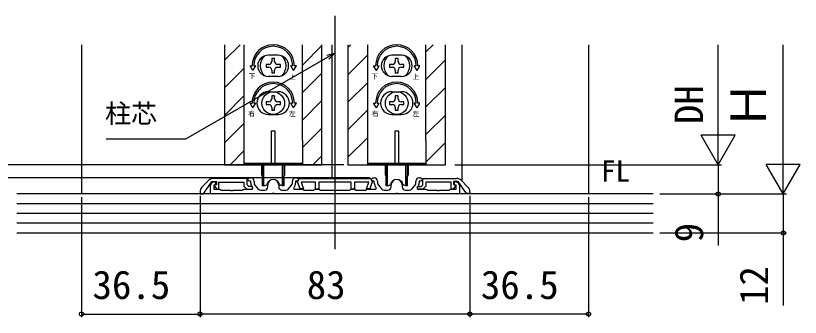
# Model space of a CAD drawing. Units: millimetres, scale not verified. Extents: x -525 to 525, y -783 to 779.
# Drawn here: x 33.1 to 274.5, y 377.9 to 470.8 of the extents above; entities that cross this region are included whole.
import ezdxf
from ezdxf.enums import TextEntityAlignment as Align

# ---------------------------------------------------------------- set-up
doc = ezdxf.new("R2010")
doc.units = ezdxf.units.MM
doc.header["$LTSCALE"] = 4
for name, color, linetype in [('0-2_USER1', 3, 'Continuous'), ('0-3_YKK_11', 7, 'Continuous'), ('0-5_YKK_12', 2, 'Continuous'), ('0-6_YKK_13', 4, 'Continuous'), ('0-8_YKK_D', 6, 'Continuous'), ('0-A_YSS_K', 3, 'Continuous')]:
    doc.layers.add(name, color=color, linetype=linetype)
doc.styles.add('ＭＳ ゴシック', font='')
doc.styles.get('ＭＳ ゴシック').set_extended_font_data('MS Gothic')

msp = doc.modelspace()

# ---------------------------------------------------------------- linework, layer by layer
at = {"layer": '0-3_YKK_11'}
for p, q in [((92.575, 420.113), (90.446, 417.984)), ((104.36, 420.698), (93.989, 420.698)), ((158.36, 420.7), (168.732, 420.7)), ((170.146, 420.114), (172.274, 417.986)), ((106.46, 419.898), (106.46, 419.279)), ((106.713, 418.614), (107.762, 417.434)), ((110.66, 418.098), (110.66, 418.698)), ((114.06, 418.698), (114.06, 418.098)), ((116.959, 417.434), (118.008, 418.614)), ((118.26, 419.279), (118.26, 419.898)), ((144.46, 419.898), (144.46, 419.279)), ((144.713, 418.614), (145.762, 417.434)), ((148.66, 418.098), (148.66, 418.698)), ((152.06, 418.698), (152.06, 418.098)), ((154.959, 417.434), (156.008, 418.614)), ((156.26, 419.279), (156.26, 419.898)), ((108.509, 417.098), (109.66, 417.098)), ((115.06, 417.098), (116.211, 417.098)), ((146.509, 417.098), (147.66, 417.098)), ((153.06, 417.098), (154.211, 417.098))]:
    msp.add_line(p, q, dxfattribs=at)
for points in [[(89.86, 416.57), (89.86, 415.998), (90.86, 415.998), (93.46, 419.698), (94.86, 419.698), (94.86, 418.79), (94.192, 418.547), (94.997, 417.398), (95.66, 417.398), (95.66, 419.498), (103.36, 419.498), (103.36, 418.315), (104.277, 417.398), (105.96, 417.398), (105.96, 418.198), (104.892, 418.198), (104.36, 418.73), (104.36, 420.698)], [(105.46, 419.279), (105.46, 419.898), (104.96, 419.898), (104.46, 420.398), (104.96, 420.898), (105.46, 420.898)], [(119.26, 420.898), (119.76, 420.898), (120.26, 420.398), (119.76, 419.898), (119.26, 419.898), (119.26, 419.279)], [(143.46, 419.279), (143.46, 419.898), (142.96, 419.898), (142.46, 420.398), (142.96, 420.898), (143.46, 420.898)], [(172.86, 416.571), (172.86, 416), (171.86, 416), (169.26, 419.7), (167.86, 419.7), (167.86, 418.792), (168.528, 418.549), (167.724, 417.4), (167.06, 417.4), (167.06, 419.5), (159.36, 419.5), (159.36, 418.317), (158.443, 417.4), (156.76, 417.4), (156.76, 418.2), (157.829, 418.2), (158.36, 418.731), (158.36, 420.7)], [(157.26, 420.898), (157.76, 420.898), (158.26, 420.398), (157.76, 419.898), (157.26, 419.898), (157.26, 419.279)], [(149.902, 415.898), (112.819, 415.898), (112.635, 416.018), (112.085, 416.018), (111.902, 415.898), (93.06, 415.898), (93.06, 418.5)], [(93.784, 419.534), (94.403, 419.759), (94.745, 418.819), (94.06, 418.57), (94.06, 417.398), (95.76, 417.398), (96.02, 417.248), (96.28, 417.098), (99.102, 417.098), (99.285, 416.978), (99.835, 416.978), (100.019, 417.098), (102.841, 417.098), (103.101, 417.248), (103.36, 417.398), (105.953, 417.398), (106.122, 417.774), (105.966, 417.95)], [(118.755, 417.95), (118.599, 417.774), (118.768, 417.398), (121.36, 417.398), (121.62, 417.248), (121.88, 417.098), (124.841, 417.098), (125.101, 417.248), (125.36, 417.398), (126.36, 417.398), (126.62, 417.248), (126.88, 417.098), (130.902, 417.098), (131.085, 416.978), (131.635, 416.978), (131.819, 417.098), (135.841, 417.098), (136.101, 417.248), (136.36, 417.398), (137.36, 417.398), (137.62, 417.248), (137.88, 417.098), (140.841, 417.098), (141.101, 417.248), (141.36, 417.398), (143.953, 417.398), (144.122, 417.774), (143.966, 417.95)], [(169.66, 418.5), (169.66, 415.898), (150.819, 415.898), (150.635, 416.018), (150.085, 416.018), (149.902, 415.898)], [(156.755, 417.95), (156.599, 417.774), (156.768, 417.398), (159.36, 417.398), (159.62, 417.248), (159.88, 417.098), (162.702, 417.098), (162.885, 416.978), (163.435, 416.978), (163.619, 417.098), (166.441, 417.098), (166.701, 417.248), (166.96, 417.398), (168.66, 417.398), (168.66, 418.57), (167.976, 418.819), (168.318, 419.759), (168.937, 419.534)]]:
    msp.add_lwpolyline(points, dxfattribs=at)
msp.add_lwpolyline([(120.56, 420.698), (142.16, 420.698), (142.46, 420.396), (142.71, 419.958), (142.842, 419.596), (142.079, 417.498), (141.015, 417.498), (141.743, 419.498), (137.36, 419.498), (137.36, 417.398), (136.36, 417.398), (136.36, 419.498), (126.36, 419.498), (126.36, 417.398), (125.36, 417.398), (125.36, 419.498), (120.978, 419.498), (121.706, 417.498), (120.642, 417.498), (119.878, 419.596), (120.01, 419.958), (120.26, 420.396)], close=True, dxfattribs=at)
for centre, radius, start, end in [((93.989, 418.698), 2, 90, 135), ((105.46, 419.898), 1, 0, 90), ((112.36, 418.698), 1.7, 0, 180), ((119.26, 419.898), 1, 90, 180), ((143.46, 419.898), 1, 0, 90), ((150.36, 418.698), 1.7, 0, 180), ((157.26, 419.898), 1, 90, 180), ((168.732, 418.7), 2, 45.00001, 90), ((91.86, 416.57), 2, 135, 180), ((94.16, 418.5), 1.1, 110, 180), ((107.46, 419.279), 2, 180, 221.63354), ((107.46, 419.279), 1, 180, 221.63354), ((109.66, 418.098), 1, 270, 0), ((115.06, 418.098), 1, 180, 270), ((117.26, 419.279), 1, 318.36646, 360), ((117.26, 419.279), 2, 318.36646, 360), ((145.46, 419.279), 2, 180, 221.63354), ((145.46, 419.279), 1, 180, 221.63354), ((147.66, 418.098), 1, 270, 360), ((153.06, 418.098), 1, 180, 270), ((155.26, 419.279), 1, 318.36646, 360), ((155.26, 419.279), 2, 318.36646, 360), ((168.56, 418.5), 1.1, 360, 70), ((170.86, 416.571), 2, 360, 44.99999), ((108.509, 418.098), 1, 221.63354, 270), ((116.211, 418.098), 1, 270, 318.36646), ((146.509, 418.098), 1, 221.63354, 270), ((154.211, 418.098), 1, 270, 318.36646)]:
    msp.add_arc(centre, radius, start, end, dxfattribs=at)
at = {"layer": '0-5_YKK_12'}
for p, q in [((131.36, 470.84), (131.36, 398.898)), ((53.36, 461.898), (53.36, 415.898)), ((97.36, 457.089), (102.17, 461.898)), ((97.36, 461.885), (97.36, 424.898)), ((121.36, 455.633), (127.36, 461.633)), ((130.36, 461.885), (130.36, 420.698)), ((135.36, 461.147), (136.111, 461.898)), ((135.36, 461.885), (135.36, 424.898)), ((159.36, 459.692), (161.567, 461.898)), ((170.36, 461.885), (170.36, 419.9)), ((209.36, 461.885), (209.36, 415.898)), ((135.36, 452.662), (141.36, 458.662)), ((159.36, 451.206), (165.36, 457.206)), ((97.36, 448.603), (103.36, 454.603)), ((121.36, 447.147), (127.36, 453.147)), ((135.36, 444.177), (141.36, 450.177)), ((159.36, 442.721), (165.36, 448.721)), ((97.36, 440.118), (103.36, 446.118)), ((121.36, 438.662), (127.36, 444.662)), ((135.36, 435.692), (141.36, 441.692)), ((159.36, 434.236), (165.36, 440.236)), ((97.36, 431.633), (103.36, 437.633)), ((121.36, 430.177), (127.36, 436.177)), ((135.36, 427.206), (141.36, 433.206)), ((159.36, 425.75), (165.36, 431.75)), ((99.111, 424.898), (103.36, 429.147)), ((124.567, 424.898), (127.36, 427.692))]:
    msp.add_line(p, q, dxfattribs=at)
for points in [[(97.36, 424.898), (127.36, 424.898), (127.36, 461.885)], [(135.36, 424.898), (165.36, 424.898), (165.36, 461.885)]]:
    msp.add_lwpolyline(points, dxfattribs=at)
at = {"layer": '0-6_YKK_13'}
for p, q in [((103.36, 461.898), (103.36, 432.398)), ((121.36, 432.398), (121.36, 461.898)), ((141.36, 461.898), (141.36, 432.398)), ((159.36, 432.398), (159.36, 461.898)), ((113.86, 458.648), (110.86, 458.648)), ((111.92, 457.598), (111.92, 456.718)), ((112.8, 457.598), (111.92, 457.598)), ((112.8, 456.718), (112.8, 457.598)), ((151.86, 458.648), (148.86, 458.648)), ((149.92, 457.598), (149.92, 456.718)), ((150.8, 457.598), (149.92, 457.598)), ((150.8, 456.718), (150.8, 457.598)), ((105.244, 455.398), (105.86, 455.398)), ((106.11, 453.898), (105.244, 455.398)), ((106.11, 453.898), (106.976, 455.398)), ((106.36, 455.398), (106.976, 455.398)), ((111.04, 455.838), (110.16, 455.838)), ((110.16, 455.838), (110.16, 454.958)), ((110.16, 454.958), (111.04, 454.958)), ((111.92, 454.078), (111.92, 453.198)), ((112.8, 453.198), (112.8, 454.078)), ((114.56, 455.838), (113.68, 455.838)), ((113.68, 454.958), (114.56, 454.958)), ((114.56, 454.958), (114.56, 455.838)), ((118.36, 455.398), (117.744, 455.398)), ((118.61, 453.898), (117.744, 455.398)), ((143.244, 455.398), (143.86, 455.398)), ((144.11, 453.898), (143.244, 455.398)), ((144.11, 453.898), (144.976, 455.398)), ((144.36, 455.398), (144.976, 455.398)), ((149.04, 455.838), (148.16, 455.838)), ((148.16, 455.838), (148.16, 454.958)), ((148.16, 454.958), (149.04, 454.958)), ((149.92, 454.078), (149.92, 453.198)), ((150.8, 453.198), (150.8, 454.078)), ((152.56, 455.838), (151.68, 455.838)), ((151.68, 454.958), (152.56, 454.958)), ((152.56, 454.958), (152.56, 455.838)), ((156.36, 455.398), (155.744, 455.398)), ((156.61, 453.898), (155.744, 455.398)), ((113.86, 452.148), (110.86, 452.148)), ((111.92, 453.198), (112.8, 453.198)), ((151.86, 452.148), (148.86, 452.148)), ((149.92, 453.198), (150.8, 453.198)), ((110.86, 447.398), (113.86, 447.398)), ((148.86, 447.398), (151.86, 447.398)), ((111.04, 444.338), (110.16, 444.338)), ((110.16, 444.338), (110.16, 443.458)), ((111.92, 446.098), (111.92, 445.218)), ((112.8, 446.098), (111.92, 446.098)), ((112.8, 445.218), (112.8, 446.098)), ((114.56, 444.338), (113.68, 444.338)), ((114.56, 443.458), (114.56, 444.338)), ((149.04, 444.338), (148.16, 444.338)), ((148.16, 444.338), (148.16, 443.458)), ((149.92, 446.098), (149.92, 445.218)), ((150.8, 446.098), (149.92, 446.098)), ((150.8, 445.218), (150.8, 446.098)), ((152.56, 444.338), (151.68, 444.338)), ((152.56, 443.458), (152.56, 444.338)), ((105.244, 443.898), (105.86, 443.898)), ((106.11, 442.398), (105.244, 443.898)), ((106.11, 442.398), (106.976, 443.898)), ((106.36, 443.898), (106.976, 443.898)), ((110.16, 443.458), (111.04, 443.458)), ((111.92, 442.578), (111.92, 441.698)), ((112.8, 441.698), (112.8, 442.578)), ((113.68, 443.458), (114.56, 443.458)), ((118.61, 442.398), (117.744, 443.898)), ((118.36, 443.898), (117.744, 443.898)), ((118.61, 442.398), (119.476, 443.898)), ((119.476, 443.898), (118.86, 443.898)), ((143.244, 443.898), (143.86, 443.898)), ((144.11, 442.398), (143.244, 443.898)), ((144.11, 442.398), (144.976, 443.898)), ((144.36, 443.898), (144.976, 443.898)), ((148.16, 443.458), (149.04, 443.458)), ((149.92, 442.578), (149.92, 441.698)), ((150.8, 441.698), (150.8, 442.578)), ((151.68, 443.458), (152.56, 443.458)), ((156.61, 442.398), (155.744, 443.898)), ((156.36, 443.898), (155.744, 443.898)), ((156.61, 442.398), (157.476, 443.898)), ((157.476, 443.898), (156.86, 443.898)), ((110.86, 440.398), (113.86, 440.398)), ((111.92, 441.698), (112.8, 441.698)), ((148.86, 440.398), (151.86, 440.398)), ((149.92, 441.698), (150.8, 441.698)), ((111.86, 435.398), (112.86, 435.398)), ((111.86, 425.198), (111.86, 435.398)), ((112.86, 435.398), (112.86, 425.198)), ((149.86, 435.398), (150.86, 435.398)), ((149.86, 425.198), (149.86, 435.398)), ((150.86, 435.398), (150.86, 425.198)), ((103.36, 432.398), (103.36, 424.898)), ((141.36, 432.398), (141.36, 424.898)), ((103.36, 425.398), (121.36, 425.398)), ((108.86, 421.65), (108.86, 424.898)), ((109.11, 418.398), (109.11, 424.898)), ((109.51, 418.398), (109.51, 424.898)), ((112.86, 425.198), (111.86, 425.198)), ((115.21, 418.398), (115.21, 424.898)), ((115.86, 424.898), (115.86, 421.65)), ((141.36, 425.398), (159.36, 425.398)), ((146.86, 421.65), (146.86, 424.898)), ((147.11, 418.398), (147.11, 424.898)), ((147.51, 418.398), (147.51, 424.898)), ((150.86, 425.198), (149.86, 425.198)), ((153.21, 418.398), (153.21, 424.898)), ((153.86, 424.898), (153.86, 421.65)), ((109.108, 421.355), (109.11, 421.354)), ((109.11, 421.398), (109.11, 418.398)), ((115.61, 418.398), (115.61, 421.398)), ((115.61, 421.354), (115.612, 421.355)), ((147.108, 421.355), (147.11, 421.354)), ((147.11, 421.398), (147.11, 418.398)), ((153.61, 418.398), (153.61, 421.398)), ((153.61, 421.354), (153.612, 421.355)), ((109.51, 418.398), (109.11, 418.398)), ((109.51, 418.398), (110.129, 418.624)), ((115.21, 418.398), (114.59, 418.624)), ((147.51, 418.398), (147.11, 418.398)), ((147.51, 418.398), (148.129, 418.624)), ((153.21, 418.398), (152.59, 418.624))]:
    msp.add_line(p, q, dxfattribs=at)
for points in [[(118.61, 453.898), (119.476, 455.398), (118.86, 455.398)], [(156.61, 453.898), (157.476, 455.398), (156.86, 455.398)], [(121.36, 432.398), (121.36, 424.898), (103.36, 424.898)], [(159.36, 432.398), (159.36, 424.898), (141.36, 424.898)], [(115.61, 424.898), (115.61, 418.398), (115.21, 418.398)], [(153.61, 424.898), (153.61, 418.398), (153.21, 418.398)]]:
    msp.add_lwpolyline(points, dxfattribs=at)
for centre in [(112.36, 443.898), (150.36, 443.898)]:
    msp.add_circle(centre, 3.5, dxfattribs=at)
for centre, radius, start, end in [((112.36, 455.398), 6.5, 0, 180), ((112.36, 455.398), 6, 0, 180), ((150.36, 455.398), 6.5, 0, 180), ((150.36, 455.398), 6, 0, 180), ((110.86, 455.398), 3.25, 90, 270), ((112.36, 455.398), 4, 129.83844, 230.16156), ((111.04, 456.718), 0.88, 270, 0), ((113.68, 456.718), 0.88, 180, 270), ((113.86, 455.398), 3.25, 270, 90), ((112.36, 455.398), 4, 309.83844, 50.16156), ((148.86, 455.398), 3.25, 90, 270), ((150.36, 455.398), 4, 129.83844, 230.16156), ((149.04, 456.718), 0.88, 270, 0), ((151.68, 456.718), 0.88, 180, 270), ((151.86, 455.398), 3.25, 270, 90), ((150.36, 455.398), 4, 309.83844, 50.16156), ((111.04, 454.078), 0.88, 0, 90), ((113.68, 454.078), 0.88, 90, 180), ((149.04, 454.078), 0.88, 0, 90), ((151.68, 454.078), 0.88, 90, 180), ((112.36, 443.898), 6.5, 0, 180), ((112.36, 443.898), 6, 0, 180), ((150.36, 443.898), 6.5, 0, 180), ((150.36, 443.898), 6, 0, 180), ((110.86, 443.898), 3.5, 90, 270), ((113.86, 443.898), 3.5, 270, 90), ((148.86, 443.898), 3.5, 90, 270), ((151.86, 443.898), 3.5, 270, 90), ((111.04, 445.218), 0.88, 270, 0), ((113.68, 445.218), 0.88, 180, 270), ((149.04, 445.218), 0.88, 270, 0), ((151.68, 445.218), 0.88, 180, 270), ((111.04, 442.578), 0.88, 0, 90), ((113.68, 442.578), 0.88, 90, 180), ((149.04, 442.578), 0.88, 0, 90), ((151.68, 442.578), 0.88, 90, 180), ((109.16, 421.65), 0.3, 180, 260), ((112.36, 418.398), 2, 16.15012, 163.84988), ((115.56, 421.65), 0.3, 280, 0), ((147.16, 421.65), 0.3, 180, 260), ((150.36, 418.398), 2, 16.15012, 163.84988), ((153.56, 421.65), 0.3, 280, 0), ((109.958, 419.094), 0.5, 290, 343.84988), ((114.761, 419.094), 0.5, 196.15012, 250), ((147.958, 419.094), 0.5, 290, 343.84988), ((152.761, 419.094), 0.5, 196.15012, 250)]:
    msp.add_arc(centre, radius, start, end, dxfattribs=at)
at = {"layer": '0-8_YKK_D'}
for p, q in [((249.281, 435.398), (249.281, 461.898)), ((269.281, 426.398), (269.281, 461.898)), ((249.281, 424.898), (249.281, 443.085)), ((249.281, 424.898), (244.031, 433.992)), ((254.531, 433.992), (244.031, 433.992)), ((249.281, 424.898), (254.531, 433.992)), ((269.281, 415.898), (269.281, 434.085)), ((134.118, 424.898), (12.439, 424.898)), ((168.231, 424.898), (250.281, 424.898)), ((213.232, 424.898), (250.281, 424.898)), ((269.281, 415.898), (264.031, 424.992)), ((274.531, 424.992), (264.031, 424.992)), ((269.281, 415.898), (274.531, 424.992)), ((142.218, 420.898), (12.439, 420.898)), ((142.218, 420.898), (12.439, 420.898)), ((89.86, 415.298), (89.86, 377.898)), ((89.86, 415.298), (89.86, 377.898)), ((172.86, 415.3), (172.86, 377.898)), ((172.86, 415.3), (172.86, 377.898)), ((231.281, 415.898), (270.281, 415.898)), ((231.281, 415.898), (270.281, 415.898)), ((231.281, 415.898), (250.281, 415.898)), ((53.36, 414.898), (53.36, 377.898)), ((209.36, 414.898), (209.36, 377.898)), ((231.281, 403.898), (270.281, 403.898)), ((53.36, 378.898), (89.86, 378.898)), ((172.86, 378.898), (89.86, 378.898)), ((209.36, 378.898), (172.86, 378.898))]:
    msp.add_line(p, q, dxfattribs=at)
for points in [[(131.36, 459.335), (129.152, 458.06), (85.367, 432.78), (60.975, 432.78)], [(128.81, 458.651), (131.36, 459.335), (129.494, 457.468)], [(249.281, 424.898), (249.281, 415.898), (249.281, 399.98)], [(269.281, 415.898), (269.281, 403.898), (269.281, 381.539)]]:
    msp.add_lwpolyline(points, dxfattribs=at)
for centre in [(249.281, 415.898), (269.281, 403.898), (53.36, 378.898), (89.86, 378.898), (89.86, 378.898), (172.86, 378.898), (172.86, 378.898), (209.36, 378.898)]:
    msp.add_circle(centre, 0.637, dxfattribs=at)
at = {"layer": '0-A_YSS_K'}
for p, q in [((229.281, 415.898), (33.439, 415.898)), ((229.281, 412.898), (33.439, 412.898)), ((229.281, 409.898), (33.439, 409.898)), ((229.281, 406.898), (33.439, 406.898)), ((33.439, 403.898), (229.281, 403.898))]:
    msp.add_line(p, q, dxfattribs=at)

# ---------------------------------------------------------------- texts
at = {"layer": '0-2_USER1', "style": 'ＭＳ ゴシック'}
msp.add_text('FL', height=6.598, dxfattribs=at).set_placement((213.209, 417.718), align=Align.BOTTOM_LEFT)
at = {"layer": '0-6_YKK_13', "style": 'ＭＳ ゴシック'}
for s, p in [('下', (104.839, 451.026)), ('上', (117.243, 450.836)), ('下', (142.57, 450.995)), ('上', (155.243, 450.836)), ('右', (104.672, 439.472)), ('左', (117.22, 439.438)), ('右', (142.672, 439.472)), ('左', (155.22, 439.438))]:
    msp.add_text(s, height=1.466, dxfattribs=at).set_placement(p, align=Align.BOTTOM_LEFT)
at = {"layer": '0-8_YKK_D', "style": 'ＭＳ ゴシック'}
for s, height, p in [('DH', 8.798, (247.281, 437.432)), ('Ｈ', 11, (267.281, 435.796)), ('9', 8.798, (247.281, 401.026)), ('12', 8.798, (267.281, 381.698))]:
    msp.add_text(s, height=height, rotation=90, dxfattribs=at).set_placement(p, align=Align.BOTTOM_LEFT)
for s, height, p in [('柱芯', 5.865, (60.623, 435.992)), ('36.5', 8.798, (56.747, 380.898)), ('83', 8.798, (122.667, 380.898)), ('36.5', 8.798, (176.247, 380.898))]:
    msp.add_text(s, height=height, dxfattribs=at).set_placement(p, align=Align.BOTTOM_LEFT)

doc.saveas('drawing.dxf')
